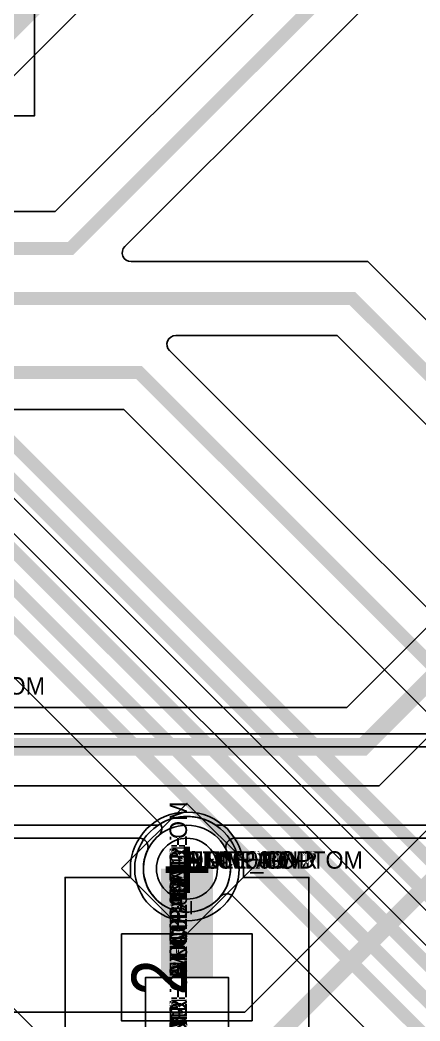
# Model space of a CAD drawing. Extents: x 0 to 323, y 0 to 320.
# Drawn here: x 93.13 to 97.72, y 30.75 to 42.25 of the extents above; entities that cross this region are included whole.
import ezdxf
from ezdxf.enums import TextEntityAlignment as Align

# ---------------------------------------------------------------- set-up
doc = ezdxf.new("R2010")
doc.units = 0
doc.header["$MEASUREMENT"] = 0
doc.layers.get('0').update_dxf_attribs({"linetype": 'CONTINUOUS'})
for name, color, linetype in [('CDN_FIGURES', 7, 'CONTINUOUS'), ('ETCH_BOTTOM', 7, 'CONTINUOUS'), ('ETCH_GND', 3, 'CONTINUOUS'), ('ETCH_INT1', 4, 'CONTINUOUS'), ('ETCH_INT2', 5, 'CONTINUOUS'), ('ETCH_PWR', 6, 'CONTINUOUS'), ('ETCH_TOP', 2, 'CONTINUOUS'), ('MANUFACTURING_NCLEGEND-1-6', 8, 'CONTINUOUS'), ('PACKAGE_GEOMETRY_ASSEMBLY_TOP', 11, 'CONTINUOUS'), ('PACKAGE_GEOMETRY_PIN_NUMBER', 9, 'CONTINUOUS')]:
    doc.layers.add(name, color=color, linetype=linetype)

# ---------------------------------------------------------------- blocks, each defined once
blk = doc.blocks.new('PAD_INFO')
for tag in ['SHAPE_TYPE', 'PAD_HEIGHT', 'PAD_LAYER', 'PAD_TYPE', 'PAD_WIDTH']:
    blk.add_attdef(tag, (0, 0), '', height=0.2)
at = {"flags": 2}
blk.add_attdef('CDN_TYPE', (0, 0), '', height=0.2, dxfattribs=at)
blk = doc.blocks.new('DRILL_INFO')
at = {"flags": 2}
blk.add_attdef('CDN_TYPE', (0, 0), '', height=0.2, dxfattribs=at)
for tag in ['FSHAPE', 'FCHAR', 'DRILL_HEIGHT', 'DIAMETER', 'PLATED', 'DRILL_WIDTH']:
    blk.add_attdef(tag, (0, 0), '', height=0.2)
blk = doc.blocks.new('VIA0700X0300')
at = {"layer": 'ETCH_BOTTOM'}
blk.add_circle((0, 0), 0.35, dxfattribs=at)
at = {"layer": 'ETCH_GND'}
blk.add_circle((0, 0), 0.35, dxfattribs=at)
at = {"layer": 'ETCH_INT1'}
blk.add_circle((0, 0), 0.35, dxfattribs=at)
at = {"layer": 'ETCH_INT2'}
blk.add_circle((0, 0), 0.35, dxfattribs=at)
at = {"layer": 'ETCH_PWR'}
blk.add_circle((0, 0), 0.35, dxfattribs=at)
at = {"layer": 'ETCH_TOP'}
blk.add_circle((0, 0), 0.35, dxfattribs=at)
ref = blk.add_blockref('PAD_INFO', (0, 0))
ref.add_attrib('PAD_LAYER', 'ETCH_TOP', (0, 0), dxfattribs={"height": 0.2})
ref.add_attrib('SHAPE_TYPE', 'NULL', (0, 0), dxfattribs={"height": 0.2})
ref.add_attrib('PAD_TYPE', 'ANTIPAD', (0, 0), dxfattribs={"height": 0.2})
ref.add_attrib('PAD_WIDTH', '0.000000', (0, 0), dxfattribs={"height": 0.2})
ref.add_attrib('PAD_HEIGHT', '0.000000', (0, 0), dxfattribs={"height": 0.2})
ref = blk.add_blockref('PAD_INFO', (0, 0))
ref.add_attrib('PAD_LAYER', 'ETCH_GND', (0, 0), dxfattribs={"height": 0.2})
ref.add_attrib('SHAPE_TYPE', 'NULL', (0, 0), dxfattribs={"height": 0.2})
ref.add_attrib('PAD_TYPE', 'ANTIPAD', (0, 0), dxfattribs={"height": 0.2})
ref.add_attrib('PAD_WIDTH', '0.000000', (0, 0), dxfattribs={"height": 0.2})
ref.add_attrib('PAD_HEIGHT', '0.000000', (0, 0), dxfattribs={"height": 0.2})
ref = blk.add_blockref('PAD_INFO', (0, 0))
ref.add_attrib('PAD_LAYER', 'ETCH_INT1', (0, 0), dxfattribs={"height": 0.2})
ref.add_attrib('SHAPE_TYPE', 'NULL', (0, 0), dxfattribs={"height": 0.2})
ref.add_attrib('PAD_TYPE', 'ANTIPAD', (0, 0), dxfattribs={"height": 0.2})
ref.add_attrib('PAD_WIDTH', '0.000000', (0, 0), dxfattribs={"height": 0.2})
ref.add_attrib('PAD_HEIGHT', '0.000000', (0, 0), dxfattribs={"height": 0.2})
ref = blk.add_blockref('PAD_INFO', (0, 0))
ref.add_attrib('PAD_LAYER', 'ETCH_INT2', (0, 0), dxfattribs={"height": 0.2})
ref.add_attrib('SHAPE_TYPE', 'NULL', (0, 0), dxfattribs={"height": 0.2})
ref.add_attrib('PAD_TYPE', 'ANTIPAD', (0, 0), dxfattribs={"height": 0.2})
ref.add_attrib('PAD_WIDTH', '0.000000', (0, 0), dxfattribs={"height": 0.2})
ref.add_attrib('PAD_HEIGHT', '0.000000', (0, 0), dxfattribs={"height": 0.2})
ref = blk.add_blockref('PAD_INFO', (0, 0))
ref.add_attrib('PAD_LAYER', 'ETCH_PWR', (0, 0), dxfattribs={"height": 0.2})
ref.add_attrib('SHAPE_TYPE', 'NULL', (0, 0), dxfattribs={"height": 0.2})
ref.add_attrib('PAD_TYPE', 'ANTIPAD', (0, 0), dxfattribs={"height": 0.2})
ref.add_attrib('PAD_WIDTH', '0.000000', (0, 0), dxfattribs={"height": 0.2})
ref.add_attrib('PAD_HEIGHT', '0.000000', (0, 0), dxfattribs={"height": 0.2})
ref = blk.add_blockref('PAD_INFO', (0, 0))
ref.add_attrib('PAD_LAYER', 'ETCH_BOTTOM', (0, 0), dxfattribs={"height": 0.2})
ref.add_attrib('SHAPE_TYPE', 'NULL', (0, 0), dxfattribs={"height": 0.2})
ref.add_attrib('PAD_TYPE', 'ANTIPAD', (0, 0), dxfattribs={"height": 0.2})
ref.add_attrib('PAD_WIDTH', '0.000000', (0, 0), dxfattribs={"height": 0.2})
ref.add_attrib('PAD_HEIGHT', '0.000000', (0, 0), dxfattribs={"height": 0.2})
ref = blk.add_blockref('PAD_INFO', (0, 0))
ref.add_attrib('PAD_LAYER', 'ETCH_TOP', (0, 0), dxfattribs={"height": 0.2})
ref.add_attrib('SHAPE_TYPE', 'NULL', (0, 0), dxfattribs={"height": 0.2})
ref.add_attrib('PAD_TYPE', 'THERMAL', (0, 0), dxfattribs={"height": 0.2})
ref.add_attrib('PAD_WIDTH', '0.000000', (0, 0), dxfattribs={"height": 0.2})
ref.add_attrib('PAD_HEIGHT', '0.000000', (0, 0), dxfattribs={"height": 0.2})
ref = blk.add_blockref('PAD_INFO', (0, 0))
ref.add_attrib('PAD_LAYER', 'ETCH_GND', (0, 0), dxfattribs={"height": 0.2})
ref.add_attrib('SHAPE_TYPE', 'NULL', (0, 0), dxfattribs={"height": 0.2})
ref.add_attrib('PAD_TYPE', 'THERMAL', (0, 0), dxfattribs={"height": 0.2})
ref.add_attrib('PAD_WIDTH', '0.000000', (0, 0), dxfattribs={"height": 0.2})
ref.add_attrib('PAD_HEIGHT', '0.000000', (0, 0), dxfattribs={"height": 0.2})
ref = blk.add_blockref('PAD_INFO', (0, 0))
ref.add_attrib('PAD_LAYER', 'ETCH_INT1', (0, 0), dxfattribs={"height": 0.2})
ref.add_attrib('SHAPE_TYPE', 'NULL', (0, 0), dxfattribs={"height": 0.2})
ref.add_attrib('PAD_TYPE', 'THERMAL', (0, 0), dxfattribs={"height": 0.2})
ref.add_attrib('PAD_WIDTH', '0.000000', (0, 0), dxfattribs={"height": 0.2})
ref.add_attrib('PAD_HEIGHT', '0.000000', (0, 0), dxfattribs={"height": 0.2})
ref = blk.add_blockref('PAD_INFO', (0, 0))
ref.add_attrib('PAD_LAYER', 'ETCH_INT2', (0, 0), dxfattribs={"height": 0.2})
ref.add_attrib('SHAPE_TYPE', 'NULL', (0, 0), dxfattribs={"height": 0.2})
ref.add_attrib('PAD_TYPE', 'THERMAL', (0, 0), dxfattribs={"height": 0.2})
ref.add_attrib('PAD_WIDTH', '0.000000', (0, 0), dxfattribs={"height": 0.2})
ref.add_attrib('PAD_HEIGHT', '0.000000', (0, 0), dxfattribs={"height": 0.2})
ref = blk.add_blockref('PAD_INFO', (0, 0))
ref.add_attrib('PAD_LAYER', 'ETCH_PWR', (0, 0), dxfattribs={"height": 0.2})
ref.add_attrib('SHAPE_TYPE', 'NULL', (0, 0), dxfattribs={"height": 0.2})
ref.add_attrib('PAD_TYPE', 'THERMAL', (0, 0), dxfattribs={"height": 0.2})
ref.add_attrib('PAD_WIDTH', '0.000000', (0, 0), dxfattribs={"height": 0.2})
ref.add_attrib('PAD_HEIGHT', '0.000000', (0, 0), dxfattribs={"height": 0.2})
ref = blk.add_blockref('PAD_INFO', (0, 0))
ref.add_attrib('PAD_LAYER', 'ETCH_BOTTOM', (0, 0), dxfattribs={"height": 0.2})
ref.add_attrib('SHAPE_TYPE', 'NULL', (0, 0), dxfattribs={"height": 0.2})
ref.add_attrib('PAD_TYPE', 'THERMAL', (0, 0), dxfattribs={"height": 0.2})
ref.add_attrib('PAD_WIDTH', '0.000000', (0, 0), dxfattribs={"height": 0.2})
ref.add_attrib('PAD_HEIGHT', '0.000000', (0, 0), dxfattribs={"height": 0.2})
ref = blk.add_blockref('PAD_INFO', (0, 0))
ref.add_attrib('PAD_LAYER', 'ETCH_TOP', (0, 0), dxfattribs={"height": 0.2})
ref.add_attrib('SHAPE_TYPE', 'CIRCLE', (0, 0), dxfattribs={"height": 0.2})
ref.add_attrib('PAD_TYPE', 'REGULAR', (0, 0), dxfattribs={"height": 0.2})
ref.add_attrib('PAD_WIDTH', '0.700000', (0, 0), dxfattribs={"height": 0.2})
ref.add_attrib('PAD_HEIGHT', '0.700000', (0, 0), dxfattribs={"height": 0.2})
ref = blk.add_blockref('PAD_INFO', (0, 0))
ref.add_attrib('PAD_LAYER', 'ETCH_GND', (0, 0), dxfattribs={"height": 0.2})
ref.add_attrib('SHAPE_TYPE', 'CIRCLE', (0, 0), dxfattribs={"height": 0.2})
ref.add_attrib('PAD_TYPE', 'REGULAR', (0, 0), dxfattribs={"height": 0.2})
ref.add_attrib('PAD_WIDTH', '0.700000', (0, 0), dxfattribs={"height": 0.2})
ref.add_attrib('PAD_HEIGHT', '0.700000', (0, 0), dxfattribs={"height": 0.2})
ref = blk.add_blockref('PAD_INFO', (0, 0))
ref.add_attrib('PAD_LAYER', 'ETCH_INT1', (0, 0), dxfattribs={"height": 0.2})
ref.add_attrib('SHAPE_TYPE', 'CIRCLE', (0, 0), dxfattribs={"height": 0.2})
ref.add_attrib('PAD_TYPE', 'REGULAR', (0, 0), dxfattribs={"height": 0.2})
ref.add_attrib('PAD_WIDTH', '0.700000', (0, 0), dxfattribs={"height": 0.2})
ref.add_attrib('PAD_HEIGHT', '0.700000', (0, 0), dxfattribs={"height": 0.2})
ref = blk.add_blockref('PAD_INFO', (0, 0))
ref.add_attrib('PAD_LAYER', 'ETCH_INT2', (0, 0), dxfattribs={"height": 0.2})
ref.add_attrib('SHAPE_TYPE', 'CIRCLE', (0, 0), dxfattribs={"height": 0.2})
ref.add_attrib('PAD_TYPE', 'REGULAR', (0, 0), dxfattribs={"height": 0.2})
ref.add_attrib('PAD_WIDTH', '0.700000', (0, 0), dxfattribs={"height": 0.2})
ref.add_attrib('PAD_HEIGHT', '0.700000', (0, 0), dxfattribs={"height": 0.2})
ref = blk.add_blockref('PAD_INFO', (0, 0))
ref.add_attrib('PAD_LAYER', 'ETCH_PWR', (0, 0), dxfattribs={"height": 0.2})
ref.add_attrib('SHAPE_TYPE', 'CIRCLE', (0, 0), dxfattribs={"height": 0.2})
ref.add_attrib('PAD_TYPE', 'REGULAR', (0, 0), dxfattribs={"height": 0.2})
ref.add_attrib('PAD_WIDTH', '0.700000', (0, 0), dxfattribs={"height": 0.2})
ref.add_attrib('PAD_HEIGHT', '0.700000', (0, 0), dxfattribs={"height": 0.2})
ref = blk.add_blockref('PAD_INFO', (0, 0))
ref.add_attrib('PAD_LAYER', 'ETCH_BOTTOM', (0, 0), dxfattribs={"height": 0.2})
ref.add_attrib('SHAPE_TYPE', 'CIRCLE', (0, 0), dxfattribs={"height": 0.2})
ref.add_attrib('PAD_TYPE', 'REGULAR', (0, 0), dxfattribs={"height": 0.2})
ref.add_attrib('PAD_WIDTH', '0.700000', (0, 0), dxfattribs={"height": 0.2})
ref.add_attrib('PAD_HEIGHT', '0.700000', (0, 0), dxfattribs={"height": 0.2})
ref = blk.add_blockref('DRILL_INFO', (0, 0))
ref.add_attrib('DIAMETER', '0.300000', (0, 0), dxfattribs={"height": 0.2})
ref.add_attrib('PLATED', 'PLATED', (0, 0), dxfattribs={"height": 0.2})
ref.add_attrib('FSHAPE', 'DIAMOND', (0, 0), dxfattribs={"height": 0.2})
ref.add_attrib('FCHAR', '+', (0, 0), dxfattribs={"height": 0.2})
ref.add_attrib('DRILL_WIDTH', '1.500000', (0, 0), dxfattribs={"height": 0.2})
ref.add_attrib('DRILL_HEIGHT', '1.500000', (0, 0), dxfattribs={"height": 0.2})
for tag in ['CDN_TYPE', 'PIN']:
    blk.add_attdef(tag, (0, 0), '', height=0.2)
at = {"flags": 2}
for tag in ['PSTKNAME', 'BBV']:
    blk.add_attdef(tag, (0, 0), '', height=0.2, dxfattribs=at)
blk = doc.blocks.new('FIGURE_DIAMOND')
at = {"layer": 'CDN_FIGURES'}
blk.add_lwpolyline([(-0.5, 0), (0, 0.5), (0.5, 0), (0, -0.5)], close=True, dxfattribs=at)
blk = doc.blocks.new('RC1000X1500TS')
at = {"layer": 'ETCH_TOP'}
blk.add_lwpolyline([(-0.5, -0.75), (-0.5, 0.75), (0.5, 0.75), (0.5, -0.75)], close=True, dxfattribs=at)
ref = blk.add_blockref('PAD_INFO', (0, 0))
ref.add_attrib('PAD_LAYER', 'ETCH_TOP', (0, 0), dxfattribs={"height": 0.2})
ref.add_attrib('SHAPE_TYPE', 'NULL', (0, 0), dxfattribs={"height": 0.2})
ref.add_attrib('PAD_TYPE', 'ANTIPAD', (0, 0), dxfattribs={"height": 0.2})
ref.add_attrib('PAD_WIDTH', '0.000000', (0, 0), dxfattribs={"height": 0.2})
ref.add_attrib('PAD_HEIGHT', '0.000000', (0, 0), dxfattribs={"height": 0.2})
ref = blk.add_blockref('PAD_INFO', (0, 0))
ref.add_attrib('PAD_LAYER', 'ETCH_GND', (0, 0), dxfattribs={"height": 0.2})
ref.add_attrib('SHAPE_TYPE', 'NULL', (0, 0), dxfattribs={"height": 0.2})
ref.add_attrib('PAD_TYPE', 'ANTIPAD', (0, 0), dxfattribs={"height": 0.2})
ref.add_attrib('PAD_WIDTH', '0.000000', (0, 0), dxfattribs={"height": 0.2})
ref.add_attrib('PAD_HEIGHT', '0.000000', (0, 0), dxfattribs={"height": 0.2})
ref = blk.add_blockref('PAD_INFO', (0, 0))
ref.add_attrib('PAD_LAYER', 'ETCH_INT1', (0, 0), dxfattribs={"height": 0.2})
ref.add_attrib('SHAPE_TYPE', 'NULL', (0, 0), dxfattribs={"height": 0.2})
ref.add_attrib('PAD_TYPE', 'ANTIPAD', (0, 0), dxfattribs={"height": 0.2})
ref.add_attrib('PAD_WIDTH', '0.000000', (0, 0), dxfattribs={"height": 0.2})
ref.add_attrib('PAD_HEIGHT', '0.000000', (0, 0), dxfattribs={"height": 0.2})
ref = blk.add_blockref('PAD_INFO', (0, 0))
ref.add_attrib('PAD_LAYER', 'ETCH_INT2', (0, 0), dxfattribs={"height": 0.2})
ref.add_attrib('SHAPE_TYPE', 'NULL', (0, 0), dxfattribs={"height": 0.2})
ref.add_attrib('PAD_TYPE', 'ANTIPAD', (0, 0), dxfattribs={"height": 0.2})
ref.add_attrib('PAD_WIDTH', '0.000000', (0, 0), dxfattribs={"height": 0.2})
ref.add_attrib('PAD_HEIGHT', '0.000000', (0, 0), dxfattribs={"height": 0.2})
ref = blk.add_blockref('PAD_INFO', (0, 0))
ref.add_attrib('PAD_LAYER', 'ETCH_PWR', (0, 0), dxfattribs={"height": 0.2})
ref.add_attrib('SHAPE_TYPE', 'NULL', (0, 0), dxfattribs={"height": 0.2})
ref.add_attrib('PAD_TYPE', 'ANTIPAD', (0, 0), dxfattribs={"height": 0.2})
ref.add_attrib('PAD_WIDTH', '0.000000', (0, 0), dxfattribs={"height": 0.2})
ref.add_attrib('PAD_HEIGHT', '0.000000', (0, 0), dxfattribs={"height": 0.2})
ref = blk.add_blockref('PAD_INFO', (0, 0))
ref.add_attrib('PAD_LAYER', 'ETCH_BOTTOM', (0, 0), dxfattribs={"height": 0.2})
ref.add_attrib('SHAPE_TYPE', 'NULL', (0, 0), dxfattribs={"height": 0.2})
ref.add_attrib('PAD_TYPE', 'ANTIPAD', (0, 0), dxfattribs={"height": 0.2})
ref.add_attrib('PAD_WIDTH', '0.000000', (0, 0), dxfattribs={"height": 0.2})
ref.add_attrib('PAD_HEIGHT', '0.000000', (0, 0), dxfattribs={"height": 0.2})
ref = blk.add_blockref('PAD_INFO', (0, 0))
ref.add_attrib('PAD_LAYER', 'ETCH_TOP', (0, 0), dxfattribs={"height": 0.2})
ref.add_attrib('SHAPE_TYPE', 'NULL', (0, 0), dxfattribs={"height": 0.2})
ref.add_attrib('PAD_TYPE', 'THERMAL', (0, 0), dxfattribs={"height": 0.2})
ref.add_attrib('PAD_WIDTH', '0.000000', (0, 0), dxfattribs={"height": 0.2})
ref.add_attrib('PAD_HEIGHT', '0.000000', (0, 0), dxfattribs={"height": 0.2})
ref = blk.add_blockref('PAD_INFO', (0, 0))
ref.add_attrib('PAD_LAYER', 'ETCH_GND', (0, 0), dxfattribs={"height": 0.2})
ref.add_attrib('SHAPE_TYPE', 'NULL', (0, 0), dxfattribs={"height": 0.2})
ref.add_attrib('PAD_TYPE', 'THERMAL', (0, 0), dxfattribs={"height": 0.2})
ref.add_attrib('PAD_WIDTH', '0.000000', (0, 0), dxfattribs={"height": 0.2})
ref.add_attrib('PAD_HEIGHT', '0.000000', (0, 0), dxfattribs={"height": 0.2})
ref = blk.add_blockref('PAD_INFO', (0, 0))
ref.add_attrib('PAD_LAYER', 'ETCH_INT1', (0, 0), dxfattribs={"height": 0.2})
ref.add_attrib('SHAPE_TYPE', 'NULL', (0, 0), dxfattribs={"height": 0.2})
ref.add_attrib('PAD_TYPE', 'THERMAL', (0, 0), dxfattribs={"height": 0.2})
ref.add_attrib('PAD_WIDTH', '0.000000', (0, 0), dxfattribs={"height": 0.2})
ref.add_attrib('PAD_HEIGHT', '0.000000', (0, 0), dxfattribs={"height": 0.2})
ref = blk.add_blockref('PAD_INFO', (0, 0))
ref.add_attrib('PAD_LAYER', 'ETCH_INT2', (0, 0), dxfattribs={"height": 0.2})
ref.add_attrib('SHAPE_TYPE', 'NULL', (0, 0), dxfattribs={"height": 0.2})
ref.add_attrib('PAD_TYPE', 'THERMAL', (0, 0), dxfattribs={"height": 0.2})
ref.add_attrib('PAD_WIDTH', '0.000000', (0, 0), dxfattribs={"height": 0.2})
ref.add_attrib('PAD_HEIGHT', '0.000000', (0, 0), dxfattribs={"height": 0.2})
ref = blk.add_blockref('PAD_INFO', (0, 0))
ref.add_attrib('PAD_LAYER', 'ETCH_PWR', (0, 0), dxfattribs={"height": 0.2})
ref.add_attrib('SHAPE_TYPE', 'NULL', (0, 0), dxfattribs={"height": 0.2})
ref.add_attrib('PAD_TYPE', 'THERMAL', (0, 0), dxfattribs={"height": 0.2})
ref.add_attrib('PAD_WIDTH', '0.000000', (0, 0), dxfattribs={"height": 0.2})
ref.add_attrib('PAD_HEIGHT', '0.000000', (0, 0), dxfattribs={"height": 0.2})
ref = blk.add_blockref('PAD_INFO', (0, 0))
ref.add_attrib('PAD_LAYER', 'ETCH_BOTTOM', (0, 0), dxfattribs={"height": 0.2})
ref.add_attrib('SHAPE_TYPE', 'NULL', (0, 0), dxfattribs={"height": 0.2})
ref.add_attrib('PAD_TYPE', 'THERMAL', (0, 0), dxfattribs={"height": 0.2})
ref.add_attrib('PAD_WIDTH', '0.000000', (0, 0), dxfattribs={"height": 0.2})
ref.add_attrib('PAD_HEIGHT', '0.000000', (0, 0), dxfattribs={"height": 0.2})
ref = blk.add_blockref('PAD_INFO', (0, 0))
ref.add_attrib('PAD_LAYER', 'ETCH_GND', (0, 0), dxfattribs={"height": 0.2})
ref.add_attrib('SHAPE_TYPE', 'NULL', (0, 0), dxfattribs={"height": 0.2})
ref.add_attrib('PAD_TYPE', 'REGULAR', (0, 0), dxfattribs={"height": 0.2})
ref.add_attrib('PAD_WIDTH', '0.000000', (0, 0), dxfattribs={"height": 0.2})
ref.add_attrib('PAD_HEIGHT', '0.000000', (0, 0), dxfattribs={"height": 0.2})
ref = blk.add_blockref('PAD_INFO', (0, 0))
ref.add_attrib('PAD_LAYER', 'ETCH_INT1', (0, 0), dxfattribs={"height": 0.2})
ref.add_attrib('SHAPE_TYPE', 'NULL', (0, 0), dxfattribs={"height": 0.2})
ref.add_attrib('PAD_TYPE', 'REGULAR', (0, 0), dxfattribs={"height": 0.2})
ref.add_attrib('PAD_WIDTH', '0.000000', (0, 0), dxfattribs={"height": 0.2})
ref.add_attrib('PAD_HEIGHT', '0.000000', (0, 0), dxfattribs={"height": 0.2})
ref = blk.add_blockref('PAD_INFO', (0, 0))
ref.add_attrib('PAD_LAYER', 'ETCH_INT2', (0, 0), dxfattribs={"height": 0.2})
ref.add_attrib('SHAPE_TYPE', 'NULL', (0, 0), dxfattribs={"height": 0.2})
ref.add_attrib('PAD_TYPE', 'REGULAR', (0, 0), dxfattribs={"height": 0.2})
ref.add_attrib('PAD_WIDTH', '0.000000', (0, 0), dxfattribs={"height": 0.2})
ref.add_attrib('PAD_HEIGHT', '0.000000', (0, 0), dxfattribs={"height": 0.2})
ref = blk.add_blockref('PAD_INFO', (0, 0))
ref.add_attrib('PAD_LAYER', 'ETCH_PWR', (0, 0), dxfattribs={"height": 0.2})
ref.add_attrib('SHAPE_TYPE', 'NULL', (0, 0), dxfattribs={"height": 0.2})
ref.add_attrib('PAD_TYPE', 'REGULAR', (0, 0), dxfattribs={"height": 0.2})
ref.add_attrib('PAD_WIDTH', '0.000000', (0, 0), dxfattribs={"height": 0.2})
ref.add_attrib('PAD_HEIGHT', '0.000000', (0, 0), dxfattribs={"height": 0.2})
ref = blk.add_blockref('PAD_INFO', (0, 0))
ref.add_attrib('PAD_LAYER', 'ETCH_BOTTOM', (0, 0), dxfattribs={"height": 0.2})
ref.add_attrib('SHAPE_TYPE', 'NULL', (0, 0), dxfattribs={"height": 0.2})
ref.add_attrib('PAD_TYPE', 'REGULAR', (0, 0), dxfattribs={"height": 0.2})
ref.add_attrib('PAD_WIDTH', '0.000000', (0, 0), dxfattribs={"height": 0.2})
ref.add_attrib('PAD_HEIGHT', '0.000000', (0, 0), dxfattribs={"height": 0.2})
ref = blk.add_blockref('DRILL_INFO', (0, 0))
ref.add_attrib('DIAMETER', '0.000000', (0, 0), dxfattribs={"height": 0.2})
ref.add_attrib('PLATED', 'PLATED', (0, 0), dxfattribs={"height": 0.2})
ref.add_attrib('FSHAPE', 'NULL', (0, 0), dxfattribs={"height": 0.2})
ref.add_attrib('DRILL_WIDTH', '0.000000', (0, 0), dxfattribs={"height": 0.2})
ref.add_attrib('DRILL_HEIGHT', '0.000000', (0, 0), dxfattribs={"height": 0.2})
ref = blk.add_blockref('PAD_INFO', (0, 0))
ref.add_attrib('PAD_LAYER', 'ETCH_TOP', (0, 0), dxfattribs={"height": 0.2})
ref.add_attrib('SHAPE_TYPE', 'RECTANGLE', (0, 0), dxfattribs={"height": 0.2})
ref.add_attrib('PAD_TYPE', 'REGULAR', (0, 0), dxfattribs={"height": 0.2})
ref.add_attrib('PAD_WIDTH', '1.000000', (0, 0), dxfattribs={"height": 0.2})
ref.add_attrib('PAD_HEIGHT', '1.500000', (0, 0), dxfattribs={"height": 0.2})
for tag in ['CDN_TYPE', 'PIN']:
    blk.add_attdef(tag, (0, 0), '', height=0.2)
at = {"flags": 2}
for tag in ['PSTKNAME', 'BBV']:
    blk.add_attdef(tag, (0, 0), '', height=0.2, dxfattribs=at)
blk = doc.blocks.new('F56')
at = {"layer": 'PACKAGE_GEOMETRY_ASSEMBLY_TOP'}
blk.add_lwpolyline([(0, -0.475), (1.75, -0.475), (1.75, 0.475), (0, 0.475)], close=True, dxfattribs=at)
at = {"layer": 'ETCH_TOP'}
ref = blk.add_blockref('RC1000X1500TS', (0, 0), dxfattribs=at)
ref.add_attrib('CDN_TYPE', 'PIN', (0, 0), dxfattribs={"height": 0.2})
ref.add_attrib('PIN', '1', (0, 0), dxfattribs={"height": 0.2})
ref = blk.add_blockref('RC1000X1500TS', (1.75, 0), dxfattribs=at)
ref.add_attrib('CDN_TYPE', 'PIN', (0, 0), dxfattribs={"height": 0.2})
ref.add_attrib('PIN', '2', (0, 0), dxfattribs={"height": 0.2})
at = {"flags": 2}
for tag in ['SYMBOL_TYPE', 'CDN_TYPE', 'REFDES']:
    blk.add_attdef(tag, (0, 0), '', height=0.2, dxfattribs=at)

msp = doc.modelspace()

# ---------------------------------------------------------------- linework, layer by layer
at = {"layer": 'ETCH_BOTTOM'}
for points, format in [([(101.634, 39.1), (96.884, 34.35), (92.1, 34.35, -0.434609), (91.999, 34.459, 0.207939), (91.839, 34.909), (91.825, 34.924), (91.825, 39.561), (92.05, 39.786), (92.05, 46.454, -0.668179)], "xyb"), ([(67.75, 4.58, 0.2, 0.2, 0), (77.77, 14.6, 0.2, 0.2, 0), (78.449, 14.6, 0.2, 0.2, 0), (78.8, 14.951, 0.2, 0.2, 0), (78.8, 24.268, 0.2, 0.2, 0), (88.432, 33.9, 0.2, 0.2, 0), (97.07, 33.9, 0.2, 0.2, 0), (101.82, 38.65, 0.2, 0.2, 0), (102.4, 38.65, 0.2, 0.2, 0)], "xyseb"), ([(102.301, 37.437), (95.714, 30.85), (86.263, 30.85, -0.668179), (86.192, 31.023), (87.843, 32.674, -0.520019), (88.007, 32.646, 1.136911), (89.011, 33.284, -0.635346), (89.089, 33.45), (97.256, 33.45), (102.004, 38.197)], "xyb"), ([(102.9, 37.4, 0.2, 0.2, 0), (95.9, 30.4, 0.2, 0.2, 0), (85.427, 30.4, 0.2, 0.2, 0), (80.15, 25.123, 0.2, 0.2, 0), (80.15, 10.151, 0.2, 0.2, 0), (79.799, 9.8, 0.2, 0.2, 0), (78.97, 9.8, 0.2, 0.2, 0), (73.75, 4.58, 0.2, 0.2, 0)], "xyseb")]:
    msp.add_lwpolyline(points, format=format, dxfattribs=at)
msp.add_lwpolyline([(95.05, 33.1, 1), (95.05, 31.9, 1)], format="xyb", close=True, dxfattribs=at)
at = {"layer": 'ETCH_GND'}
msp.add_lwpolyline([(95.55, 32.5, 1), (94.55, 32.5, 1)], format="xyb", close=True, dxfattribs=at)
at = {"layer": 'ETCH_INT1'}
for points in [[(134.8, 34.05), (117.602, 34.05), (117.598, 34.096, 0.91207), (116.602, 34.096), (116.598, 34.05), (91.89, 34.05, -0.609283), (91.808, 34.21, 1.938258), (90.993, 34.21, -0.609283), (90.91, 34.05), (85.25, 34.05), (85.25, 45.6), (82.95, 47.9)], [(134.95, 33.9), (117.682, 33.9), (117.671, 33.865, -0.726862), (116.529, 33.865), (116.518, 33.9), (85.159, 33.9), (85.159, 33.668, 0.446905), (85.302, 33.621, -0.575387), (86.2, 33.101, 0.413636), (86.302, 33), (87.957, 33), (87.966, 33.039, -0.789859), (89.134, 33.039), (89.143, 33), (94.718, 33), (94.73, 33.008, -0.288451), (95.37, 33.008), (95.382, 33), (135.388, 33)], [(73.809, 32.85), (85.166, 32.85), (85.181, 32.827, 0.541981), (86.019, 32.827), (86.034, 32.85), (88.051, 32.85), (88.058, 32.809, 0.831244), (89.042, 32.809), (89.049, 32.85), (94.502, 32.85, -0.545308), (94.595, 32.707, 1.552073), (95.505, 32.707, -0.545308), (95.598, 32.85), (135.45, 32.85)]]:
    msp.add_lwpolyline(points, format="xyb", dxfattribs=at)
at = {"layer": 'ETCH_INT2'}
for points, format in [([(121.9, 111.65, 0.15, 0.15, 0), (121.9, 111.029, 0.15, 0.15, 0), (122.625, 110.304, 0.15, 0.15, 0), (122.875, 110.054, 0.15, 0.15, 0), (122.875, 106.649, 0.15, 0.15, 0), (124.125, 105.399, 0.15, 0.15, 0), (124.125, 95.088, 0.15, 0.15, 0), (117.312, 88.275, 0.15, 0.15, 0), (115.649, 88.275, 0.15, 0.15, 0), (108.274, 80.9, 0.15, 0.15, 0), (101.987, 80.9, 0.15, 0.15, 0), (96.625, 75.538, 0.15, 0.15, 0), (96.625, 75.362, 0.15, 0.15, 0), (91.988, 70.725, 0.15, 0.15, 0), (90.562, 70.725, 0.15, 0.15, 0), (89.575, 69.738, 0.15, 0.15, 0), (89.575, 66.862, 0.15, 0.15, 0), (90.908, 65.529, 0.15, 0.15, 0), (90.938, 65.529, 0.15, 0.15, 0), (91.275, 65.192, 0.15, 0.15, 0), (91.275, 62.038, 0.15, 0.15, 0), (96.875, 56.438, 0.15, 0.15, 0), (96.875, 46.025, 0.15, 0.15, 0), (91.05, 40.2, 0.15, 0.15, 0)], "xyseb"), ([(89.95, 44.3, 0.15, 0.15, 0), (89.95, 40.487, 0.15, 0.15, 0), (90.812, 39.625, 0.15, 0.15, 0), (93.712, 39.625, 0.15, 0.15, 0), (98.162, 44.075, 0.15, 0.15, 0), (98.388, 44.075, 0.15, 0.15, 0), (100.775, 46.462, 0.15, 0.15, 0), (100.775, 53.488, 0.15, 0.15, 0), (99.175, 55.088, 0.15, 0.15, 0), (98.838, 55.425, 0.15, 0.15, 0), (98.612, 55.425, 0.15, 0.15, 0), (91.825, 62.212, 0.15, 0.15, 0), (91.825, 67.338, 0.15, 0.15, 0), (93.512, 69.025, 0.15, 0.15, 0), (99.388, 69.025, 0.15, 0.15, 0), (124.875, 94.512, 0.15, 0.15, 0), (124.875, 110.054, 0.15, 0.15, 0), (123.9, 111.029, 0.15, 0.15, 0), (123.9, 111.65, 0.15, 0.15, 0)], "xyseb"), ([(86.796, 53.954, 0.15, 0.15, 0), (84.691, 53.954, 0.15, 0.15, 0), (82.62, 56.025, 0.15, 0.15, 0), (81.962, 56.025, 0.15, 0.15, 0), (81.625, 55.688, 0.15, 0.15, 0), (81.625, 54.12, 0.15, 0.15, 0), (83.029, 52.716, 0.15, 0.15, 0), (84.22, 51.525, 0.15, 0.15, 0), (86.538, 51.525, 0.15, 0.15, 0), (89.075, 48.988, 0.15, 0.15, 0), (89.075, 40.513, 0.15, 0.15, 0), (91.388, 38.2, 0.15, 0.15, 0), (94.5, 38.2, 0.15, 0.15, 0), (109.356, 23.344, 0.15, 0.15, 0), (119.807, 23.344, 0.15, 0.15, 0), (129.116, 14.035, 0.15, 0.15, 0), (163.006, 14.035, 0.15, 0.15, 0), (165.5, 16.529, 0.15, 0.15, 0), (165.5, 46.963, 0.15, 0.15, 0), (185.437, 66.9, 0.15, 0.15, 0), (185.473, 66.9, 0.15, 0.15, 0), (188.045, 69.472, 0.15, 0.15, 0), (188.045, 77.185, 0.15, 0.15, 0), (184.23, 81, 0.15, 0.15, 0)], "xyseb"), ([(115.988, 78.7), (103.963, 66.675), (92.664, 66.675), (92.652, 66.668, -0.15332), (92.36, 66.602, 0.438438), (92.25, 66.501), (92.25, 62.933, 0.489187), (92.376, 62.835, -0.794927), (92.824, 61.969, 0.437934), (92.818, 61.82), (98.788, 55.85), (99.014, 55.85), (101.2, 53.664), (101.2, 46.286), (98.564, 43.65), (98.338, 43.65), (94.336, 39.648, 0.668179), (94.408, 39.475), (97.126, 39.475), (105.376, 31.225), (120.62, 31.225), (134.845, 17)], "xyb"), ([(184.23, 75.5, 0.15, 0.15, 0), (184.23, 73.23, 0.15, 0.15, 0), (164.3, 53.3, 0.15, 0.15, 0), (164.3, 17.869, 0.15, 0.15, 0), (163.006, 16.575, 0.15, 0.15, 0), (134.669, 16.575, 0.15, 0.15, 0), (120.444, 30.8, 0.15, 0.15, 0), (105.2, 30.8, 0.15, 0.15, 0), (96.95, 39.05, 0.15, 0.15, 0), (90.963, 39.05, 0.15, 0.15, 0), (89.375, 40.638, 0.15, 0.15, 0), (89.375, 49.112, 0.15, 0.15, 0), (86.662, 51.825, 0.15, 0.15, 0), (85.825, 51.825, 0.15, 0.15, 0), (82.2, 55.45, 0.15, 0.15, 0)], "xyseb"), ([(66.75, 70.05, 0.15, 0.15, 0), (67.025, 69.775, 0.15, 0.15, 0), (67.025, 69.113, 0.15, 0.15, 0), (69.041, 67.097, 0.15, 0.15, 0), (69.916, 67.097, 0.15, 0.15, 0), (74.029, 62.984, 0.15, 0.15, 0), (74.029, 61.216, 0.15, 0.15, 0), (79.3, 55.945, 0.15, 0.15, 0), (79.3, 53.387, 0.15, 0.15, 0), (83.658, 49.029, 0.15, 0.15, 0), (84.934, 49.029, 0.15, 0.15, 0), (87.154, 46.81, 0.15, 0.15, 0), (88.358, 45.605, 0.15, 0.15, 0), (88.358, 40.382, 0.15, 0.15, 0), (91.14, 37.6, 0.15, 0.15, 0), (91.188, 37.6, 0.15, 0.15, 0), (98.957, 29.831, 0.15, 0.15, 0), (98.957, 20.919, 0.15, 0.15, 0), (98.519, 20.481, 0.15, 0.15, 0), (98.258, 20.481, 0.15, 0.15, 0), (97.87, 20.093, 0.15, 0.15, 0), (97.87, 17.975, 0.15, 0.15, 0), (98.47, 17.375, 0.15, 0.15, 0)], "xyseb"), ([(67.2, 65.95, 0.15, 0.15, 0), (75.55, 57.6, 0.15, 0.15, 0), (75.55, 56.55, 0.15, 0.15, 0), (83.071, 49.029, 0.15, 0.15, 0), (83.071, 48.216, 0.15, 0.15, 0), (87.362, 43.925, 0.15, 0.15, 0), (87.538, 43.925, 0.15, 0.15, 0), (88.058, 43.406, 0.15, 0.15, 0), (88.058, 40.258, 0.15, 0.15, 0), (91.015, 37.3, 0.15, 0.15, 0), (91.063, 37.3, 0.15, 0.15, 0), (98.1, 30.263, 0.15, 0.15, 0), (98.1, 26.9, 0.15, 0.15, 0)], "xyseb"), ([(83.35, 51.45, 0.15, 0.15, 0), (88.775, 46.025, 0.15, 0.15, 0), (88.775, 40.389, 0.15, 0.15, 0), (91.264, 37.9, 0.15, 0.15, 0), (91.312, 37.9, 0.15, 0.15, 0), (99.257, 29.955, 0.15, 0.15, 0), (99.257, 19.854, 0.15, 0.15, 0), (98.445, 19.042, 0.15, 0.15, 0), (98.445, 18.75, 0.15, 0.15, 0)], "xyseb"), ([(84.139, 46.33, -0.581209), (84.308, 46.377), (87.186, 43.5), (87.362, 43.5), (87.632, 43.23), (87.632, 40.082), (90.839, 36.875), (90.887, 36.875), (94.732, 33.03, -0.437934), (94.726, 32.881, 1.08428), (95.431, 32.176, -0.437934), (95.58, 32.182), (97.675, 30.087), (97.675, 27.164), (97.668, 27.152, 0.792453), (98.375, 26.482, -0.596702), (98.532, 26.397), (98.532, 25.664, -0.668179), (98.359, 25.592), (92.4, 31.551), (92.4, 34.914), (88.739, 38.575), (86.813, 38.575), (81.3, 44.088)], "xyb"), ([(109.18, 22.919), (94.324, 37.775), (92.283, 37.775, 0.668179), (92.211, 37.602), (99.682, 30.131)], "xyb")]:
    msp.add_lwpolyline(points, format=format, dxfattribs=at)
for points in [[(91.746, 40.05, -0.668179), (91.674, 40.223), (97.3, 45.849), (97.3, 55.891, -0.668179), (97.473, 55.962), (98.238, 55.198), (98.21, 55.162, 0.985195), (98.981, 54.526, -0.438125), (99.13, 54.532), (100.35, 53.312), (100.35, 46.638), (98.212, 44.5), (97.986, 44.5), (93.536, 40.05)], [(129.292, 14.46), (119.983, 23.769), (109.532, 23.769), (94.849, 38.452, -0.668179), (94.921, 38.625), (96.774, 38.625), (105.024, 30.375), (120.268, 30.375), (134.493, 16.15), (159.119, 16.15, -0.669693), (159.19, 15.976, 0.333612), (158.99, 14.61, -0.569164), (158.901, 14.46)]]:
    msp.add_lwpolyline(points, format="xyb", close=True, dxfattribs=at)
at = {"layer": 'ETCH_TOP'}
for points, format in [([(84.928, 56.454, 0.15, 0.15, 0), (85.696, 56.454, 0.15, 0.15, 0), (89.325, 52.825, 0.15, 0.15, 0), (89.325, 41.112, 0.15, 0.15, 0), (99.362, 31.075, 0.15, 0.15, 0), (141.088, 31.075, 0.15, 0.15, 0), (155.01, 44.997, 0.15, 0.15, 0), (155.01, 49.861, 0.15, 0.15, 0), (159.698, 54.549, 0.15, 0.15, 0), (174.749, 54.549, 0.15, 0.15, 0), (184.85, 64.65, 0.15, 0.15, 0)], "xyseb"), ([(84.928, 53.454, 0.15, 0.15, 0), (86.483, 53.454, 0.15, 0.15, 0), (86.637, 53.3, 0.15, 0.15, 0), (87.737, 53.3, 0.15, 0.15, 0), (89.025, 52.013, 0.15, 0.15, 0), (89.025, 40.987, 0.15, 0.15, 0), (100.963, 29.05, 0.15, 0.15, 0), (101.74, 29.05, 0.15, 0.15, 0), (110.979, 19.811, 0.15, 0.15, 0), (110.979, 19.61, 0.15, 0.15, 0), (111.939, 18.65, 0.15, 0.15, 0), (113.316, 18.65, 0.15, 0.15, 0), (113.321, 18.645, 0.2, 0.2, 0), (114.605, 18.645, 0.2, 0.2, 0)], "xyseb"), ([(97.45, 44.35, 0.2, 0.2, 0), (95.25, 44.35, 0.2, 0.2, 0), (92.8, 41.9, 0.2, 0.2, 0)], "xyseb"), ([(93, 30.473), (93, 35.964), (89.379, 39.586, -0.668179), (89.45, 39.759), (89.652, 39.759), (100.786, 28.625)], "xyb"), ([(96.45, 28.35), (96.45, 32.4), (95.7, 32.4), (95.7, 32.5, 1), (94.4, 32.5), (94.4, 32.4), (93.65, 32.4), (93.65, 30.15)], "xyb"), ([(95.05, 31.25, 0.6, 0.6, 0), (95.05, 32.5, 0.6, 0.6, 0)], "xyseb")]:
    msp.add_lwpolyline(points, format=format, dxfattribs=at)

# ---------------------------------------------------------------- block references
for p, rotation in [((92.8, 41.9), 180), ((95.05, 29.5), 90)]:
    msp.add_blockref('F56', p, dxfattribs=dict(rotation=rotation))
for p in [(91.4, 34.5), (95.05, 32.5)]:
    msp.add_blockref('VIA0700X0300', p, dxfattribs=at)
at = {"layer": 'MANUFACTURING_NCLEGEND-1-6', "xscale": 1.5, "yscale": 1.5}
msp.add_blockref('FIGURE_DIAMOND', (95.05, 32.5), dxfattribs=at)

# ---------------------------------------------------------------- texts
at = {"layer": 'MANUFACTURING_NCLEGEND-1-6'}
msp.add_text('+', height=0.75, dxfattribs=at).set_placement((95.05, 32.5), align=Align.MIDDLE_CENTER)
at = {"layer": 'PACKAGE_GEOMETRY_PIN_NUMBER', "width": 0.88}
msp.add_text('2', height=0.635, rotation=90, dxfattribs=at).set_placement((95.05, 31.25), align=Align.CENTER)

doc.saveas('drawing.dxf')
